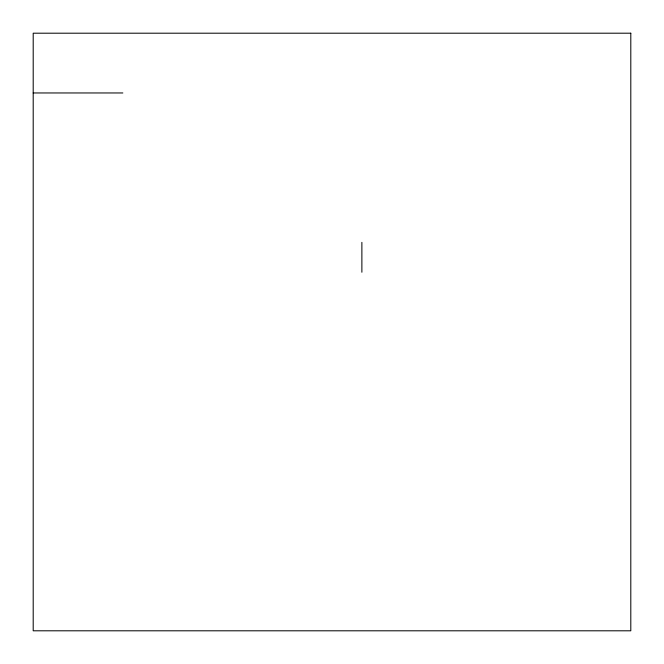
<?xml version="1.0" encoding="UTF-8"?>
<svg xmlns="http://www.w3.org/2000/svg" width="664" height="664" viewBox="0 0 664 664"><rect width="100%" height="100%" fill="white"/><g stroke="black" fill="none" stroke-linecap="round" stroke-linejoin="round"><path stroke-width="1" d="M33.2 92.96L122.84 92.96M361.88 242.36L361.88 272.24M630.8 33.2L33.2 33.2L33.2 630.8L630.8 630.8L630.8 33.2"/></g></svg>
